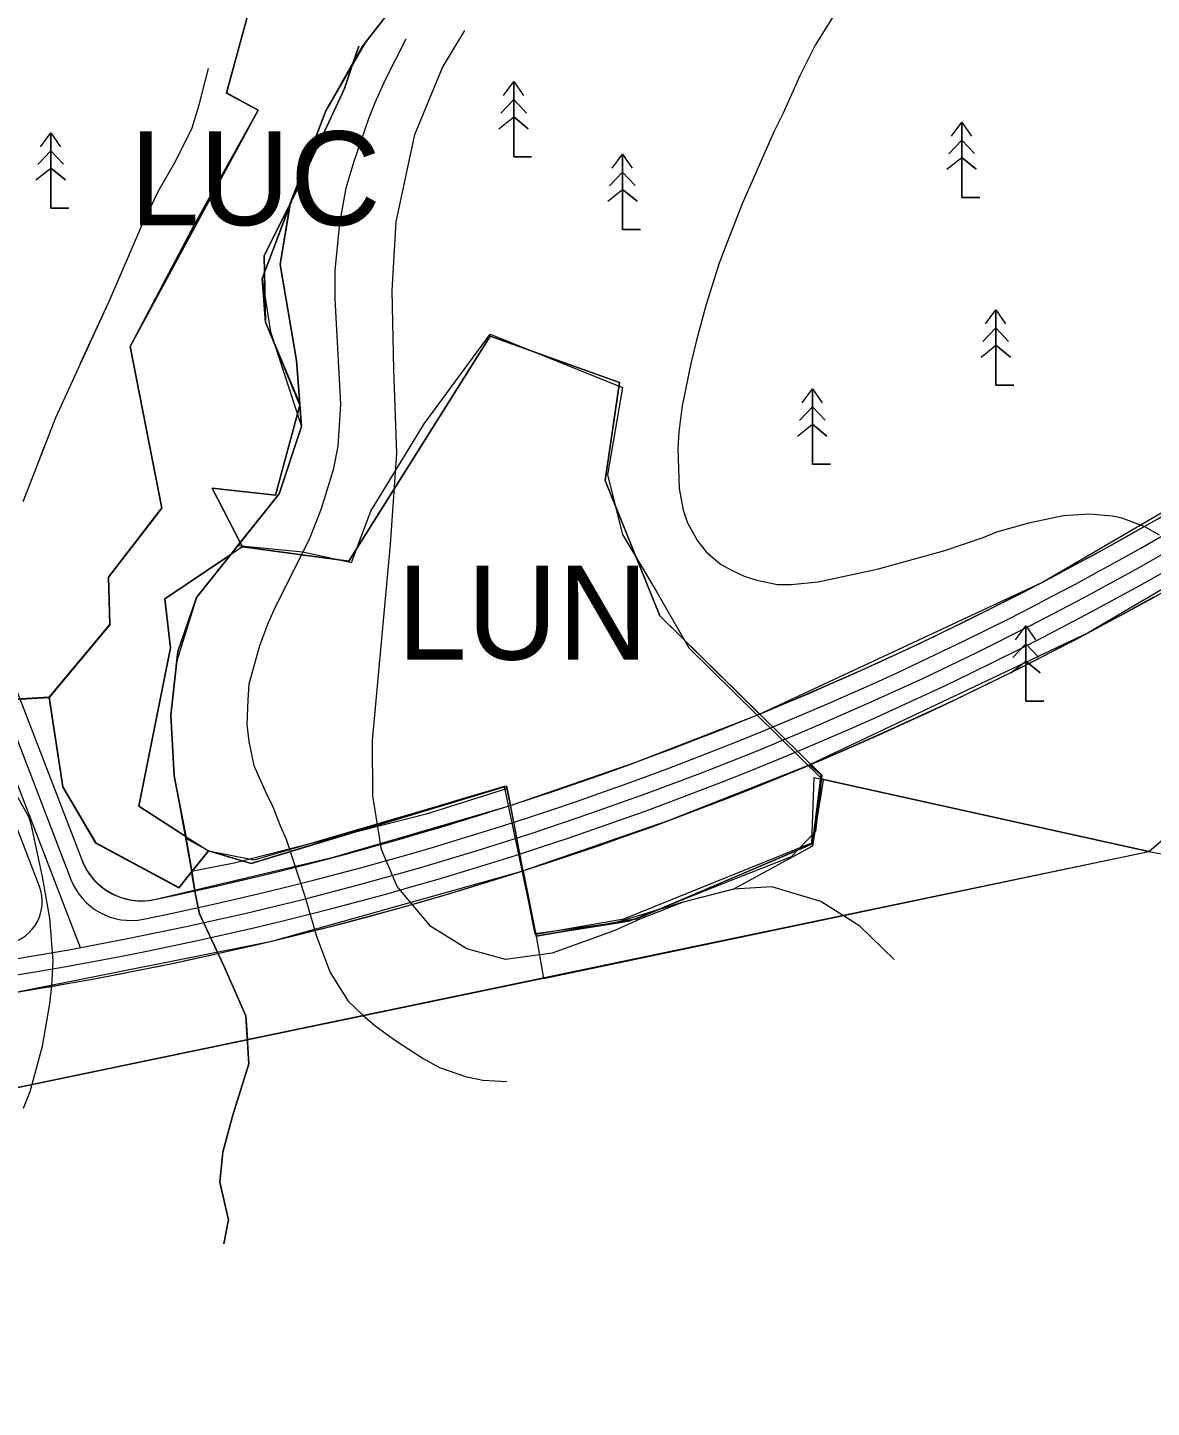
# Model space of a CAD drawing. Header units: metres. Extents: x 532950 to 537618, y 1849954 to 1853119.
# Drawn here: x 535039.3 to 535302.7, y 1850366.4 to 1850689.7 of the extents above; entities that cross this region are included whole.
import ezdxf

# ---------------------------------------------------------------- set-up
doc = ezdxf.new("R2010")
doc.units = ezdxf.units.M
doc.header["$LTSCALE"] = 3.1
for name, color, linetype, lineweight in [('11', 7, 'Continuous', 13), ('45', 7, 'Continuous', 13), ('46', 7, 'Continuous', 13), ('52', 7, 'Continuous', 13), ('53', 7, 'Continuous', 13), ('55', 7, 'Continuous', 13), ('58', 7, 'Continuous', 13), ('60', 7, 'Continuous', 13)]:
    doc.layers.add(name, color=color, linetype=linetype, lineweight=lineweight)

msp = doc.modelspace()

# ---------------------------------------------------------------- linework, layer by layer
at = {"layer": '11'}
msp.add_line((534811.84, 1851096.55), (535051.62, 1850474.15), dxfattribs=at)
msp.add_lwpolyline([(535035.1, 1850471.32), (535035.1, 1850471.32), (535048.95, 1850473.66), (535062.75, 1850476.26), (535076.5, 1850479.09), (535090.2, 1850482.16), (535103.85, 1850485.46), (535117.43, 1850489.01), (535130.95, 1850492.79), (535144.41, 1850496.81), (535157.79, 1850501.06), (535171.1, 1850505.54), (535184.32, 1850510.26), (535197.46, 1850515.2), (535210.52, 1850520.37), (535223.48, 1850525.77), (535236.34, 1850531.4), (535249.11, 1850537.24), (535261.77, 1850543.31), (535274.33, 1850549.6), (535286.77, 1850556.11), (535299.09, 1850562.83), (535311.3, 1850569.77)], dxfattribs=at)
at = {"layer": '45'}
msp.add_lwpolyline([(535093.7, 1850702.8), (535085.94, 1850674.42), (535093.36, 1850670.37), (535063.33, 1850615.02), (535070.77, 1850577.15), (535058.27, 1850560.97), (535058.62, 1850549.83), (535044.35, 1850532.81), (535047.57, 1850511.84), (535055.32, 1850498.69), (535074.73, 1850488.19), (535081.68, 1850496.83), (535091.68, 1850493.89), (535151.56, 1850512.02), (535152.46, 1850507.47), (535181.87, 1850517.61), (535210.87, 1850528.89), (535187.51, 1850551.86), (535174.69, 1850583.61), (535178.06, 1850606.59), (535147.69, 1850617.4), (535114.63, 1850564.7), (535089.66, 1850568.08), (535089.16, 1850569.04), (535098.3, 1850580.49), (535103.49, 1850596.24), (535103.11, 1850601.24), (535095.06, 1850620.68), (535094.25, 1850630.92), (535109.21, 1850670.2), (535118.4, 1850686.13), (535151.25, 1850728.42)], dxfattribs=at)
msp.add_lwpolyline([(535158.49, 1850476.87), (535182.11, 1850480.92), (535223.28, 1850498.49), (535225.3, 1850514.7), (535222.87, 1850517.09), (535189.45, 1850503.88), (535155.47, 1850492.16)], close=True, dxfattribs=at)
at = {"layer": '46'}
for points in [[(534914.73, 1850851.02), (535052, 1850494.73), (535052.52, 1850493.52), (535053.15, 1850492.36), (535053.89, 1850491.26), (535054.71, 1850490.23), (535055.62, 1850489.28), (535056.61, 1850488.41), (535057.68, 1850487.63), (535058.81, 1850486.95), (535059.99, 1850486.37), (535061.22, 1850485.9), (535062.49, 1850485.53), (535063.79, 1850485.28), (535065.1, 1850485.15), (535066.42, 1850485.13), (535067.73, 1850485.22), (535069.03, 1850485.43), (535111.04, 1850495.32), (535152.46, 1850507.47), (535151.56, 1850512.02), (535091.68, 1850493.89), (535081.68, 1850496.83), (535074.73, 1850488.19), (535055.32, 1850498.69), (535047.57, 1850511.84), (535044.35, 1850532.81), (535058.62, 1850549.83), (535058.27, 1850560.97), (535070.77, 1850577.15), (535063.33, 1850615.02), (535093.36, 1850670.37), (535085.94, 1850674.42), (535093.7, 1850702.8)], [(535561.69, 1850757.45), (535487.31, 1850689.7), (535408.98, 1850626.55), (535350.17, 1850584.54), (535287.86, 1850547.91), (535222.54, 1850516.96), (535225.47, 1850514.57), (535224, 1850501.35), (535218.24, 1850495.44), (535203.96, 1850489.77), (535180.13, 1850480.3), (535158.49, 1850476.87), (535160.26, 1850466.91), (535302.13, 1850496.65), (535588.33, 1850741.23)], [(535151.25, 1850728.42), (535118.4, 1850686.13), (535109.21, 1850670.2), (535094.25, 1850630.92), (535095.06, 1850620.68), (535103.11, 1850601.24), (535103.49, 1850596.24), (535098.3, 1850580.49), (535089.16, 1850569.04), (535089.66, 1850568.08), (535114.63, 1850564.7), (535147.69, 1850617.4), (535178.06, 1850606.59), (535174.69, 1850583.61), (535187.51, 1850551.86), (535210.87, 1850528.89), (535277.02, 1850559.72), (535340.08, 1850596.47), (535399.52, 1850638.83), (535477.08, 1850701.34)], [(535036.56, 1850463.7), (535096.55, 1850475.69), (535155.47, 1850492.16), (535158.49, 1850476.87), (535160.26, 1850466.91), (534676.75, 1850366.42)]]:
    msp.add_lwpolyline(points, dxfattribs=at)
at = {"layer": '52'}
for p, q in [((534909.41, 1850853.71), (535049.48, 1850490.13)), ((535042.08, 1850488.47), (534903.69, 1850847.68))]:
    msp.add_line(p, q, dxfattribs=at)
for centre, radius, start, end in [((534907.2, 1851266.79), 801.95, 281.45434, 308.0935), ((534907.2, 1851266.79), 809.45, 279.13423, 308.08908), ((535032.75, 1850484.88), 10, 282.4926, 21.0693), ((535063.48, 1850495.52), 15, 201.0693, 281.4543)]:
    msp.add_arc(centre, radius, start, end, dxfattribs=at)
at = {"layer": '53'}
msp.add_line((534914.73, 1850851.02), (535052, 1850494.73), dxfattribs=at)
for centre, radius, start, end in [((534907.2, 1851266.79), 797.95, 281.70155, 308.09588), ((534907.2, 1851266.79), 813.45, 279.13423, 308.08676), ((535065.99, 1850500.12), 15, 201.0693, 281.7015)]:
    msp.add_arc(centre, radius, start, end, dxfattribs=at)
at = {"layer": '55'}
for p, q in [((535153.25, 1850677.09), (535153.25, 1850659.42)), ((535150.19, 1850669.65), (535153.25, 1850672.84)), ((535156.23, 1850669.71), (535153.25, 1850672.84)), ((535149.77, 1850666.02), (535153.25, 1850668.8)), ((535156.66, 1850666.03), (535153.25, 1850668.8)), ((535258.25, 1850667.59), (535258.25, 1850649.92)), ((535044.75, 1850665.09), (535044.75, 1850647.42)), ((535255.19, 1850660.15), (535258.25, 1850663.34)), ((535261.23, 1850660.21), (535258.25, 1850663.34)), ((535041.69, 1850657.65), (535044.75, 1850660.84)), ((535047.73, 1850657.71), (535044.75, 1850660.84)), ((535153.25, 1850659.42), (535157.45, 1850659.42)), ((535178.75, 1850660.09), (535178.75, 1850642.42)), ((535254.77, 1850656.52), (535258.25, 1850659.3)), ((535261.66, 1850656.53), (535258.25, 1850659.3)), ((535041.27, 1850654.02), (535044.75, 1850656.8)), ((535048.16, 1850654.03), (535044.75, 1850656.8)), ((535175.69, 1850652.65), (535178.75, 1850655.84)), ((535181.73, 1850652.71), (535178.75, 1850655.84)), ((535175.27, 1850649.02), (535178.75, 1850651.8)), ((535182.16, 1850649.03), (535178.75, 1850651.8)), ((535258.25, 1850649.92), (535262.45, 1850649.92)), ((535044.75, 1850647.42), (535048.95, 1850647.42)), ((535178.75, 1850642.42), (535182.95, 1850642.42)), ((535266.25, 1850623.59), (535266.25, 1850605.92)), ((535263.19, 1850616.15), (535266.25, 1850619.34)), ((535269.23, 1850616.21), (535266.25, 1850619.34)), ((535262.77, 1850612.52), (535266.25, 1850615.3)), ((535269.66, 1850612.53), (535266.25, 1850615.3)), ((535223.25, 1850605.09), (535223.25, 1850587.42)), ((535266.25, 1850605.92), (535270.45, 1850605.92)), ((535220.19, 1850597.65), (535223.25, 1850600.84)), ((535226.23, 1850597.71), (535223.25, 1850600.84)), ((535219.77, 1850594.02), (535223.25, 1850596.8)), ((535226.66, 1850594.03), (535223.25, 1850596.8)), ((535223.25, 1850587.42), (535227.45, 1850587.42)), ((535273.25, 1850549.59), (535273.25, 1850531.92)), ((535270.19, 1850542.15), (535273.25, 1850545.34)), ((535276.23, 1850542.21), (535273.25, 1850545.34)), ((535269.77, 1850538.52), (535273.25, 1850541.3)), ((535276.66, 1850538.53), (535273.25, 1850541.3)), ((535273.25, 1850531.92), (535277.45, 1850531.92))]:
    msp.add_line(p, q, dxfattribs=at)
for points in [[(535173.33, 1850758.65), (535151.25, 1850728.42), (535117.92, 1850685.5), (535109.21, 1850670.2), (535100.9, 1850648.74), (535094.25, 1850630.92), (535096.25, 1850618.42), (535103.49, 1850596.24), (535098.3, 1850580.49), (535088.6, 1850568.34), (535078.91, 1850556.19), (535074.28, 1850541.36), (535072.89, 1850528.61), (535073.68, 1850514.44), (535077.76, 1850492)], [(534722.51, 1850589.13), (534762.8, 1850576.19), (534826.65, 1850559.51), (534865.72, 1850553.62), (534905.73, 1850524.7), (534904.78, 1850524.51), (535044.35, 1850532.81), (535058.61, 1850549.82), (535058.27, 1850560.97), (535070.76, 1850577.18), (535063.33, 1850615.02), (535078.52, 1850643.73), (535093.36, 1850670.37), (535085.94, 1850674.42), (535093.7, 1850702.8)], [(535228.77, 1850693.36), (535223.86, 1850685.57), (535220.21, 1850678.28), (535216.36, 1850669.65), (535214.3, 1850665.44), (535206.81, 1850648.43), (535202.77, 1850638.21), (535201.38, 1850634.55), (535198.37, 1850624.81), (535196.13, 1850616.83), (535194.74, 1850611.01), (535192.71, 1850601.13), (535191.95, 1850595.01), (535191.67, 1850591.12), (535192, 1850581.75), (535192.93, 1850576.67), (535194, 1850573.65), (535196.28, 1850569.45), (535198.38, 1850566.91), (535201.71, 1850564.03), (535204.28, 1850562.63), (535207.23, 1850561.15), (535210.22, 1850560.28), (535215.04, 1850559.26), (535218.29, 1850559.26), (535224.62, 1850559.85), (535238.75, 1850562.89), (535254.31, 1850567.18), (535263.25, 1850570.23), (535266.48, 1850571.56), (535274.31, 1850573.77), (535282.1, 1850575.37), (535288.08, 1850575.8), (535293.56, 1850575.33), (535295.78, 1850574.86), (535301.08, 1850572.8), (535304.55, 1850570.9)], [(535136.7, 1850477.31), (535133.79, 1850479.11), (535125.9, 1850488.45), (535122.25, 1850497.16), (535120.25, 1850509.7), (535120.11, 1850522.68), (535124.35, 1850568.61), (535125.82, 1850590.01), (535125.16, 1850609.64), (535124.75, 1850628.13), (535125.71, 1850644.24), (535130.07, 1850664.71), (535136.52, 1850680.34), (535141.81, 1850689.05)], [(535136.7, 1850477.31), (535133.79, 1850479.11), (535125.9, 1850488.45), (535122.25, 1850497.16), (535120.25, 1850509.7), (535120.11, 1850522.68), (535124.35, 1850568.61), (535125.82, 1850590.01), (535125.16, 1850609.64), (535124.75, 1850628.13), (535125.71, 1850644.24), (535130.07, 1850664.71), (535136.52, 1850680.34), (535141.81, 1850689.05)], [(535225.24, 1850484.96), (535213.72, 1850488.41), (535204.74, 1850487.82), (535192.96, 1850484.84), (535182.81, 1850480.8), (535176.97, 1850478.14), (535162.28, 1850472.89), (535151.28, 1850471.4), (535142.23, 1850473.88), (535133.79, 1850479.11), (535125.9, 1850488.45), (535122.25, 1850497.16), (535120.25, 1850509.7), (535120.11, 1850522.68), (535124.35, 1850568.61), (535125.82, 1850590.01), (535125.16, 1850609.64), (535124.75, 1850628.13), (535125.71, 1850644.24), (535130.07, 1850664.71), (535136.52, 1850680.34), (535141.81, 1850689.05)], [(535087.76, 1850681.03), (535085.95, 1850674.39), (535093.37, 1850670.34), (535078.53, 1850643.7), (535063.34, 1850614.99), (535070.77, 1850577.15), (535058.28, 1850560.94), (535058.62, 1850549.79), (535044.36, 1850532.78), (535047.57, 1850511.84), (535055.33, 1850498.66), (535074.73, 1850488.19), (535077.77, 1850491.97), (535076.51, 1850499.69), (535076.43, 1850500.19), (535065.36, 1850507.27), (535072.79, 1850544.43), (535071.44, 1850555.91), (535086.96, 1850566.27), (535089.16, 1850569.04), (535082.58, 1850581.83), (535097.42, 1850580.14), (535103.11, 1850601.24), (535103.09, 1850601.6), (535095.06, 1850620.68), (535094.72, 1850636.22), (535100.87, 1850648.54), (535100.9, 1850648.74), (535109.21, 1850670.2), (535115.65, 1850681.51), (535116.93, 1850685.35)], [(535087.76, 1850681.03), (535085.95, 1850674.39), (535093.37, 1850670.34), (535078.53, 1850643.7), (535063.34, 1850614.99), (535070.77, 1850577.15), (535058.28, 1850560.94), (535058.62, 1850549.79), (535044.36, 1850532.78), (535047.57, 1850511.84), (535055.33, 1850498.66), (535074.73, 1850488.19), (535077.77, 1850491.97), (535076.51, 1850499.69), (535076.43, 1850500.19), (535065.36, 1850507.27), (535072.79, 1850544.43), (535071.44, 1850555.91), (535086.96, 1850566.27), (535089.16, 1850569.04), (535082.58, 1850581.83), (535097.42, 1850580.14), (535103.11, 1850601.24), (535103.09, 1850601.6), (535095.06, 1850620.68), (535094.72, 1850636.22), (535100.87, 1850648.54), (535100.9, 1850648.74), (535109.21, 1850670.2), (535115.65, 1850681.51), (535116.93, 1850685.35)], [(535087.76, 1850681.03), (535085.95, 1850674.39), (535093.37, 1850670.34), (535078.53, 1850643.7), (535063.34, 1850614.99), (535070.77, 1850577.15), (535058.28, 1850560.94), (535058.62, 1850549.79), (535044.36, 1850532.78), (535047.57, 1850511.84), (535055.33, 1850498.66), (535074.73, 1850488.19), (535077.77, 1850491.97), (535076.51, 1850499.69), (535076.43, 1850500.19), (535065.36, 1850507.27), (535072.79, 1850544.43), (535071.44, 1850555.91), (535086.96, 1850566.27), (535089.16, 1850569.04), (535082.58, 1850581.83), (535097.42, 1850580.14), (535103.11, 1850601.24), (535103.09, 1850601.6), (535095.06, 1850620.68), (535094.72, 1850636.22), (535100.87, 1850648.54), (535100.9, 1850648.74), (535109.21, 1850670.2), (535115.65, 1850681.51), (535116.93, 1850685.35)], [(535117.92, 1850685.5), (535109.21, 1850670.2), (535100.9, 1850648.74), (535098.54, 1850634.23), (535102.32, 1850611.73), (535103.49, 1850596.24), (535098.3, 1850580.49), (535078.91, 1850556.19), (535074.52, 1850543.5), (535072.89, 1850528.61), (535073.68, 1850514.44), (535076.4, 1850500.38), (535076.51, 1850499.69)], [(535117.92, 1850685.5), (535115.65, 1850681.51), (535113.62, 1850675.42), (535103.16, 1850653.13), (535100.87, 1850648.54), (535098.54, 1850634.23), (535102.32, 1850611.73), (535103.09, 1850601.6), (535103.16, 1850601.42), (535103.11, 1850601.24), (535103.49, 1850596.24), (535098.3, 1850580.49), (535089.16, 1850569.04), (535089.66, 1850568.08), (535114.63, 1850564.7), (535147.69, 1850617.4), (535178.06, 1850606.59), (535174.69, 1850583.61), (535187.51, 1850551.86), (535225.3, 1850514.7), (535225.17, 1850513.68), (535302.13, 1850496.65), (535451.93, 1850469.07)], [(535117.92, 1850685.5), (535115.65, 1850681.51), (535113.62, 1850675.42), (535103.16, 1850653.13), (535100.87, 1850648.54), (535098.54, 1850634.23), (535102.32, 1850611.73), (535103.09, 1850601.6), (535103.16, 1850601.42), (535103.11, 1850601.24), (535103.49, 1850596.24), (535098.3, 1850580.49), (535089.16, 1850569.04), (535089.66, 1850568.08), (535114.63, 1850564.7), (535147.69, 1850617.4), (535178.06, 1850606.59), (535174.69, 1850583.61), (535187.51, 1850551.86), (535225.3, 1850514.7), (535225.17, 1850513.68), (535302.13, 1850496.65), (535451.93, 1850469.07)], [(535127.94, 1850686.99), (535123.13, 1850677.46), (535120.68, 1850672.1), (535119.23, 1850668.31), (535115.79, 1850658.38), (535113.93, 1850652.14), (535112.44, 1850643.89), (535111.31, 1850632.81), (535111.3, 1850626.2), (535112.61, 1850601.47), (535112.04, 1850591.66), (535110.93, 1850586.11), (535108.11, 1850576.98), (535105.29, 1850569.77), (535097.4, 1850554.11), (535095.71, 1850550.29), (535093.63, 1850544.86), (535091.15, 1850535.89), (535090.89, 1850532.25), (535090.66, 1850526.45), (535091.16, 1850522.42), (535092.35, 1850516.8)], [(535127.94, 1850686.99), (535123.13, 1850677.46), (535120.68, 1850672.1), (535119.23, 1850668.31), (535115.79, 1850658.38), (535113.93, 1850652.14), (535112.44, 1850643.89), (535111.31, 1850632.81), (535111.3, 1850626.2), (535112.61, 1850601.47), (535112.04, 1850591.66), (535110.93, 1850586.11), (535108.11, 1850576.98), (535105.29, 1850569.77), (535097.4, 1850554.11), (535095.71, 1850550.29), (535093.63, 1850544.86), (535091.15, 1850535.89), (535090.89, 1850532.25), (535090.66, 1850526.45), (535091.16, 1850522.42), (535092.35, 1850516.8)], [(535127.94, 1850686.99), (535123.13, 1850677.46), (535120.68, 1850672.1), (535119.23, 1850668.31), (535115.79, 1850658.38), (535113.93, 1850652.14), (535112.44, 1850643.89), (535111.31, 1850632.81), (535111.3, 1850626.2), (535112.61, 1850601.47), (535112.04, 1850591.66), (535110.93, 1850586.11), (535108.11, 1850576.98), (535105.29, 1850569.77), (535097.4, 1850554.11), (535095.71, 1850550.29), (535093.63, 1850544.86), (535091.15, 1850535.89), (535090.89, 1850532.25), (535090.66, 1850526.45), (535091.16, 1850522.42), (535092.35, 1850516.8)], [(535116.93, 1850685.35), (535115.65, 1850681.51), (535117.92, 1850685.5)], [(535116.93, 1850685.35), (535115.65, 1850681.51), (535117.92, 1850685.5)], [(534650.45, 1850624.18), (534650.43, 1850619.49), (534652.55, 1850611.41), (534722.52, 1850589.1), (534762.81, 1850576.16), (534826.66, 1850559.48), (534865.73, 1850553.59), (534905.74, 1850524.67), (534904.79, 1850524.48), (535044.36, 1850532.78), (535058.62, 1850549.79), (535058.28, 1850560.94), (535070.77, 1850577.15), (535063.34, 1850614.99), (535078.53, 1850643.7), (535093.37, 1850670.34), (535085.95, 1850674.39), (535087.76, 1850681.03)], [(534650.45, 1850624.18), (534650.43, 1850619.49), (534652.55, 1850611.41), (534722.52, 1850589.1), (534762.81, 1850576.16), (534826.66, 1850559.48), (534865.73, 1850553.59), (534905.74, 1850524.67), (534904.79, 1850524.48), (535044.36, 1850532.78), (535058.62, 1850549.79), (535058.28, 1850560.94), (535070.77, 1850577.15), (535063.34, 1850614.99), (535078.53, 1850643.7), (535093.37, 1850670.34), (535085.95, 1850674.39), (535087.76, 1850681.03)], [(535038.28, 1850578.66), (535041.1, 1850585.87), (535045.9, 1850598.38), (535058.55, 1850625.94), (535066.1, 1850643.36), (535069.91, 1850651.29), (535074.15, 1850658.68), (535077.89, 1850666.24), (535079.5, 1850671.62), (535081.7, 1850680.13)], [(535051.73, 1850611.07), (535058.55, 1850625.94), (535066.1, 1850643.36), (535069.91, 1850651.29), (535074.15, 1850658.68), (535077.89, 1850666.24), (535079.5, 1850671.62), (535081.7, 1850680.13)], [(535150.82, 1850673.8), (535153.25, 1850677.09), (535155.52, 1850673.8)], [(535150.82, 1850673.8), (535153.25, 1850677.09), (535155.52, 1850673.8)], [(535157.45, 1850659.42), (535153.25, 1850659.42), (535153.25, 1850677.09)], [(535150.19, 1850669.65), (535153.25, 1850672.84), (535156.23, 1850669.71)], [(535149.77, 1850666.02), (535153.25, 1850668.8), (535156.66, 1850666.03)], [(535255.82, 1850664.3), (535258.25, 1850667.59), (535260.52, 1850664.3)], [(535255.82, 1850664.3), (535258.25, 1850667.59), (535260.52, 1850664.3)], [(535262.45, 1850649.92), (535258.25, 1850649.92), (535258.25, 1850667.59)], [(535042.32, 1850661.8), (535044.75, 1850665.09), (535047.02, 1850661.8)], [(535042.32, 1850661.8), (535044.75, 1850665.09), (535047.02, 1850661.8)], [(535048.95, 1850647.42), (535044.75, 1850647.42), (535044.75, 1850665.09)], [(535255.19, 1850660.15), (535258.25, 1850663.34), (535261.23, 1850660.21)], [(535041.69, 1850657.65), (535044.75, 1850660.84), (535047.73, 1850657.71)], [(535176.32, 1850656.8), (535178.75, 1850660.09), (535181.02, 1850656.8)], [(535176.32, 1850656.8), (535178.75, 1850660.09), (535181.02, 1850656.8)], [(535182.95, 1850642.42), (535178.75, 1850642.42), (535178.75, 1850660.09)], [(535254.77, 1850656.52), (535258.25, 1850659.3), (535261.66, 1850656.53)], [(535041.27, 1850654.02), (535044.75, 1850656.8), (535048.16, 1850654.03)], [(535175.69, 1850652.65), (535178.75, 1850655.84), (535181.73, 1850652.71)], [(535175.27, 1850649.02), (535178.75, 1850651.8), (535182.16, 1850649.03)], [(535263.82, 1850620.3), (535266.25, 1850623.59), (535268.52, 1850620.3)], [(535263.82, 1850620.3), (535266.25, 1850623.59), (535268.52, 1850620.3)], [(535270.45, 1850605.92), (535266.25, 1850605.92), (535266.25, 1850623.59)], [(535088.6, 1850568.34), (535103.83, 1850566.87), (535115.25, 1850564.42), (535119.75, 1850576.42), (535132.25, 1850596.92), (535147.75, 1850617.92), (535178.75, 1850605.42), (535175.25, 1850584.92), (535178.75, 1850570.92), (535186.75, 1850557.42), (535194.25, 1850544.42), (535225.75, 1850513.42), (535223.25, 1850497.92), (535204.74, 1850487.82), (535192.96, 1850484.84), (535176.75, 1850479.92), (535158.25, 1850477.42), (535151.75, 1850511.42), (535132.75, 1850505.42), (535087.75, 1850493.92), (535077.76, 1850492)], [(535263.19, 1850616.15), (535266.25, 1850619.34), (535269.23, 1850616.21)], [(535262.77, 1850612.52), (535266.25, 1850615.3), (535269.66, 1850612.53)], [(535220.82, 1850601.8), (535223.25, 1850605.09), (535225.52, 1850601.8)], [(535220.82, 1850601.8), (535223.25, 1850605.09), (535225.52, 1850601.8)], [(535227.45, 1850587.42), (535223.25, 1850587.42), (535223.25, 1850605.09)], [(535220.19, 1850597.65), (535223.25, 1850600.84), (535226.23, 1850597.71)], [(535219.77, 1850594.02), (535223.25, 1850596.8), (535226.66, 1850594.03)], [(535038.28, 1850578.66), (535041.1, 1850585.87), (535043.39, 1850591.84)], [(535270.82, 1850546.3), (535273.25, 1850549.59), (535275.52, 1850546.3)], [(535270.82, 1850546.3), (535273.25, 1850549.59), (535275.52, 1850546.3)], [(535277.45, 1850531.92), (535273.25, 1850531.92), (535273.25, 1850549.59)], [(535270.19, 1850542.15), (535273.25, 1850545.34), (535276.23, 1850542.21)], [(535269.77, 1850538.52), (535273.25, 1850541.3), (535276.66, 1850538.53)], [(535090.82, 1850452.65), (535090.48, 1850458.21), (535085.28, 1850469.94), (535079.59, 1850482.07), (535078.58, 1850486.97), (535077.76, 1850492), (535074.72, 1850488.22), (535055.32, 1850498.69), (535047.56, 1850511.87), (535044.35, 1850532.81), (534904.78, 1850524.51)], [(535085.29, 1850404.74), (535086.39, 1850410.39), (535084.38, 1850419.18), (535085.07, 1850426.21), (535087.31, 1850434.67), (535091.18, 1850446.96), (535090.49, 1850458.18), (535085.29, 1850469.91), (535079.6, 1850482.04), (535078.59, 1850486.94), (535077.77, 1850491.97), (535074.73, 1850488.19), (535055.33, 1850498.66), (535047.57, 1850511.84), (535044.36, 1850532.78), (534904.79, 1850524.48)], [(535085.29, 1850404.74), (535086.39, 1850410.39), (535084.38, 1850419.18), (535085.07, 1850426.21), (535087.31, 1850434.67), (535091.18, 1850446.96), (535090.49, 1850458.18), (535085.29, 1850469.91), (535079.6, 1850482.04), (535078.59, 1850486.94), (535077.77, 1850491.97), (535074.73, 1850488.19), (535055.33, 1850498.66), (535047.57, 1850511.84), (535044.36, 1850532.78), (534904.79, 1850524.48)], [(535092.35, 1850516.8), (535095.21, 1850510.31), (535096.81, 1850507.14), (535098.59, 1850502.56), (535099.92, 1850499.6), (535104.25, 1850486.2), (535107, 1850476.8), (535110.23, 1850468.31), (535114.44, 1850461.62), (535117.99, 1850458.22), (535120.68, 1850455.92), (535125.32, 1850452.53), (535131.99, 1850448.2), (535135.87, 1850446.04), (535141.91, 1850443.92), (535145.98, 1850443.11), (535151.6, 1850442.75)], [(535092.35, 1850516.8), (535095.21, 1850510.31), (535096.81, 1850507.14), (535098.59, 1850502.56), (535099.92, 1850499.6), (535104.25, 1850486.2), (535107, 1850476.8), (535110.23, 1850468.31), (535114.44, 1850461.62), (535117.99, 1850458.22), (535120.68, 1850455.92), (535125.32, 1850452.53), (535131.99, 1850448.2), (535135.87, 1850446.04), (535141.91, 1850443.92), (535145.98, 1850443.11), (535151.6, 1850442.75)], [(535092.35, 1850516.8), (535095.21, 1850510.31), (535096.81, 1850507.14), (535098.59, 1850502.56), (535099.92, 1850499.6), (535104.25, 1850486.2), (535107, 1850476.8), (535110.23, 1850468.31), (535114.44, 1850461.62), (535117.92, 1850458.29)], [(535040.35, 1850442.14), (535042.78, 1850451.05), (535044.53, 1850461.01), (535044.98, 1850465.16), (535045.31, 1850471.09), (535044.54, 1850481.09), (535042.84, 1850490.74), (535040.24, 1850502.8), (535039.64, 1850504.76), (535035.77, 1850511.61)], [(535038.35, 1850436.55), (535039.9, 1850440.47), (535042.78, 1850451.05), (535044.53, 1850461.01), (535044.98, 1850465.16), (535045.31, 1850471.09), (535044.54, 1850481.09), (535042.84, 1850490.74), (535040.24, 1850502.8), (535039.64, 1850504.76), (535035.77, 1850511.61)], [(535302.13, 1850496.65), (535225.17, 1850513.68), (535223.28, 1850498.49), (535182.11, 1850480.92), (535158.49, 1850476.87), (535158.4, 1850477.29), (535158.26, 1850477.27), (535156.74, 1850485.17), (535151.09, 1850511.88), (535140.7, 1850508.84), (535091.68, 1850493.89), (535081.68, 1850496.83), (535077.77, 1850491.97), (535078.59, 1850486.94), (535079.6, 1850482.04), (535085.29, 1850469.91), (535090.49, 1850458.18), (535091.18, 1850446.96), (535087.31, 1850434.67), (535085.07, 1850426.21), (535084.38, 1850419.18), (535086.39, 1850410.39), (535085.29, 1850404.74)], [(535302.13, 1850496.65), (535225.17, 1850513.68), (535223.28, 1850498.49), (535182.11, 1850480.92), (535158.49, 1850476.87), (535158.4, 1850477.29), (535158.26, 1850477.27), (535156.74, 1850485.17), (535151.09, 1850511.88), (535140.7, 1850508.84), (535091.68, 1850493.89), (535081.68, 1850496.83), (535077.77, 1850491.97), (535078.59, 1850486.94), (535079.6, 1850482.04), (535085.29, 1850469.91), (535090.49, 1850458.18), (535091.18, 1850446.96), (535087.31, 1850434.67), (535085.07, 1850426.21), (535084.38, 1850419.18), (535086.39, 1850410.39), (535085.29, 1850404.74)], [(535076.51, 1850499.69), (535078.59, 1850486.94), (535079.6, 1850482.04), (535085.29, 1850469.91), (535090.49, 1850458.18), (535090.83, 1850452.65)], [(535242.4, 1850471.34), (535234.38, 1850479.18), (535225.24, 1850484.96)], [(535242.4, 1850471.34), (535234.38, 1850479.18), (535225.24, 1850484.96)]]:
    msp.add_lwpolyline(points, dxfattribs=at)
for points in [[(535109.21, 1850670.2), (535100.9, 1850648.74), (535100.87, 1850648.54), (535103.16, 1850653.13), (535113.62, 1850675.42), (535115.65, 1850681.51)], [(535109.21, 1850670.2), (535100.9, 1850648.74), (535100.87, 1850648.54), (535103.16, 1850653.13), (535113.62, 1850675.42), (535115.65, 1850681.51)], [(535103.09, 1850601.6), (535102.32, 1850611.73), (535098.54, 1850634.23), (535100.87, 1850648.54), (535094.72, 1850636.22), (535095.06, 1850620.68)], [(535103.09, 1850601.6), (535102.32, 1850611.73), (535098.54, 1850634.23), (535100.87, 1850648.54), (535094.72, 1850636.22), (535095.06, 1850620.68)], [(535179.04, 1850480.92), (535223.08, 1850498.74), (535223.65, 1850514.02), (535225.17, 1850513.68), (535225.3, 1850514.7), (535187.51, 1850551.86), (535174.69, 1850583.61), (535178.06, 1850606.59), (535147.69, 1850617.4), (535114.63, 1850564.7), (535089.66, 1850568.08), (535086.96, 1850566.27), (535078.91, 1850556.19), (535074.52, 1850543.5), (535072.89, 1850528.61), (535073.68, 1850514.44), (535076.4, 1850500.38), (535076.43, 1850500.19), (535081.68, 1850496.83), (535092.45, 1850494.7), (535140.7, 1850508.84), (535151.07, 1850512), (535151.09, 1850511.88), (535151.56, 1850512.02), (535156.74, 1850485.17), (535158.4, 1850477.29)], [(535179.04, 1850480.92), (535223.08, 1850498.74), (535223.65, 1850514.02), (535225.17, 1850513.68), (535225.3, 1850514.7), (535187.51, 1850551.86), (535174.69, 1850583.61), (535178.06, 1850606.59), (535147.69, 1850617.4), (535114.63, 1850564.7), (535089.66, 1850568.08), (535086.96, 1850566.27), (535078.91, 1850556.19), (535074.52, 1850543.5), (535072.89, 1850528.61), (535073.68, 1850514.44), (535076.4, 1850500.38), (535076.43, 1850500.19), (535081.68, 1850496.83), (535092.45, 1850494.7), (535140.7, 1850508.84), (535151.07, 1850512), (535151.09, 1850511.88), (535151.56, 1850512.02), (535156.74, 1850485.17), (535158.4, 1850477.29)], [(535179.04, 1850480.92), (535223.08, 1850498.74), (535223.65, 1850514.02), (535225.17, 1850513.68), (535225.3, 1850514.7), (535187.51, 1850551.86), (535174.69, 1850583.61), (535178.06, 1850606.59), (535147.69, 1850617.4), (535114.63, 1850564.7), (535089.66, 1850568.08), (535086.96, 1850566.27), (535078.91, 1850556.19), (535074.52, 1850543.5), (535072.89, 1850528.61), (535073.68, 1850514.44), (535076.4, 1850500.38), (535076.43, 1850500.19), (535081.68, 1850496.83), (535092.45, 1850494.7), (535140.7, 1850508.84), (535151.07, 1850512), (535151.09, 1850511.88), (535151.56, 1850512.02), (535156.74, 1850485.17), (535158.4, 1850477.29)], [(535089.16, 1850569.04), (535098.3, 1850580.49), (535103.49, 1850596.24), (535103.11, 1850601.24), (535097.42, 1850580.14), (535082.58, 1850581.83)], [(535089.16, 1850569.04), (535098.3, 1850580.49), (535103.49, 1850596.24), (535103.11, 1850601.24), (535097.42, 1850580.14), (535082.58, 1850581.83)], [(535072.79, 1850544.43), (535065.36, 1850507.27), (535076.43, 1850500.19), (535076.4, 1850500.38), (535073.68, 1850514.44), (535072.89, 1850528.61), (535074.52, 1850543.5), (535078.91, 1850556.19), (535086.96, 1850566.27), (535071.44, 1850555.91)], [(535072.79, 1850544.43), (535065.36, 1850507.27), (535076.43, 1850500.19), (535076.4, 1850500.38), (535073.68, 1850514.44), (535072.89, 1850528.61), (535074.52, 1850543.5), (535078.91, 1850556.19), (535086.96, 1850566.27), (535071.44, 1850555.91)], [(535072.79, 1850544.43), (535065.36, 1850507.27), (535076.43, 1850500.19), (535076.4, 1850500.38), (535073.68, 1850514.44), (535072.89, 1850528.61), (535074.52, 1850543.5), (535078.91, 1850556.19), (535086.96, 1850566.27), (535071.44, 1850555.91)], [(535072.79, 1850544.43), (535065.36, 1850507.27), (535076.43, 1850500.19), (535076.4, 1850500.38), (535073.68, 1850514.44), (535072.89, 1850528.61), (535074.52, 1850543.5), (535078.91, 1850556.19), (535086.96, 1850566.27), (535071.44, 1850555.91)], [(535077.77, 1850491.97), (535081.68, 1850496.83), (535076.51, 1850499.69)], [(535077.77, 1850491.97), (535081.68, 1850496.83), (535076.51, 1850499.69)]]:
    msp.add_lwpolyline(points, close=True, dxfattribs=at)
at = {"layer": '58'}
for points in [[(534914.73, 1850851.02), (535052, 1850494.73), (535052.27, 1850494.05), (535052.58, 1850493.4), (535052.93, 1850492.75), (535053.3, 1850492.13), (535053.7, 1850491.52), (535054.13, 1850490.94), (535054.59, 1850490.37), (535055.08, 1850489.83), (535055.59, 1850489.31), (535056.13, 1850488.82), (535056.69, 1850488.36), (535057.27, 1850487.92), (535057.87, 1850487.51), (535058.49, 1850487.13), (535059.13, 1850486.78), (535059.79, 1850486.46), (535060.45, 1850486.18), (535061.14, 1850485.93), (535061.83, 1850485.71), (535062.54, 1850485.52), (535063.25, 1850485.37), (535063.97, 1850485.26), (535064.69, 1850485.18), (535065.42, 1850485.13), (535066.14, 1850485.12), (535066.87, 1850485.15), (535067.6, 1850485.21), (535068.32, 1850485.3), (535069.03, 1850485.43), (535071.95, 1850486.04), (535074.86, 1850486.66), (535077.77, 1850487.29), (535080.68, 1850487.93), (535083.58, 1850488.59), (535086.48, 1850489.25), (535089.38, 1850489.92), (535092.28, 1850490.61), (535095.17, 1850491.3), (535098.06, 1850492.01), (535100.95, 1850492.73), (535103.84, 1850493.46), (535106.72, 1850494.2), (535109.6, 1850494.95), (535112.48, 1850495.71), (535115.36, 1850496.48), (535118.23, 1850497.26), (535121.1, 1850498.05), (535123.96, 1850498.85), (535126.83, 1850499.67), (535129.69, 1850500.49), (535132.55, 1850501.33), (535135.4, 1850502.17), (535138.25, 1850503.03), (535141.1, 1850503.9), (535143.94, 1850504.78), (535146.78, 1850505.66), (535149.62, 1850506.56), (535152.46, 1850507.47), (535151.56, 1850512.02), (535091.68, 1850493.89), (535081.68, 1850496.83), (535074.73, 1850488.19), (535055.32, 1850498.69), (535047.57, 1850511.84), (535044.35, 1850532.81), (535058.62, 1850549.83), (535058.27, 1850560.97), (535070.77, 1850577.15), (535063.33, 1850615.02), (535093.36, 1850670.37), (535085.94, 1850674.42), (535093.7, 1850702.8)], [(535303.19, 1850556.24), (535296.64, 1850552.63), (535290.06, 1850549.08), (535283.44, 1850545.59), (535276.8, 1850542.16), (535270.12, 1850538.79), (535263.41, 1850535.49), (535256.67, 1850532.24), (535249.9, 1850529.06), (535243.1, 1850525.94), (535236.28, 1850522.88), (535229.42, 1850519.89), (535222.54, 1850516.96), (535225.47, 1850514.57), (535224, 1850501.35), (535218.24, 1850495.44), (535203.96, 1850489.77), (535180.13, 1850480.3), (535158.49, 1850476.87), (535160.26, 1850466.91), (535302.13, 1850496.65), (535588.33, 1850741.23)], [(535151.25, 1850728.42), (535118.4, 1850686.13), (535109.21, 1850670.2), (535094.25, 1850630.92), (535095.06, 1850620.68), (535103.11, 1850601.24), (535103.49, 1850596.24), (535098.3, 1850580.49), (535089.16, 1850569.04), (535089.66, 1850568.08), (535114.63, 1850564.7), (535147.69, 1850617.4), (535178.06, 1850606.59), (535174.69, 1850583.61), (535187.51, 1850551.86), (535210.87, 1850528.89), (535217.84, 1850531.8), (535224.78, 1850534.77), (535231.7, 1850537.81)], [(535231.7, 1850537.81), (535238.58, 1850540.91), (535245.44, 1850544.08), (535252.27, 1850547.32), (535259.06, 1850550.61), (535265.82, 1850553.98), (535272.55, 1850557.4), (535279.25, 1850560.89), (535285.92, 1850564.45), (535292.55, 1850568.06), (535299.14, 1850571.74), (535305.7, 1850575.48)], [(535036.56, 1850463.7), (535040.72, 1850464.38), (535044.88, 1850465.08), (535049.04, 1850465.81), (535053.2, 1850466.56), (535057.35, 1850467.33), (535061.49, 1850468.11), (535065.63, 1850468.93), (535069.77, 1850469.76), (535073.9, 1850470.61), (535078.03, 1850471.49), (535082.16, 1850472.39), (535086.27, 1850473.3), (535090.39, 1850474.24), (535094.5, 1850475.2), (535098.6, 1850476.19), (535102.7, 1850477.19), (535106.8, 1850478.22), (535110.89, 1850479.26), (535114.97, 1850480.33), (535119.05, 1850481.42), (535123.12, 1850482.53), (535127.18, 1850483.66), (535131.24, 1850484.81), (535135.3, 1850485.98), (535139.35, 1850487.18), (535143.39, 1850488.39), (535147.42, 1850489.63), (535151.45, 1850490.88), (535155.47, 1850492.16), (535158.49, 1850476.87), (535160.26, 1850466.91), (534676.75, 1850366.42)]]:
    msp.add_lwpolyline(points, dxfattribs=at)
at = {"layer": '60'}
msp.add_lwpolyline([(536154.15, 1851837.6), (534610.33, 1852284.53), (534600.32, 1852290.54), (534590.7, 1852288.94), (534492.17, 1852324.08), (534334.23, 1852264.06), (534331.47, 1852261.17), (534130.25, 1851934.92), (533977.25, 1851648.42), (533635.8, 1851349.93), (533873.15, 1850873.11), (533992.13, 1850668.54), (534105.12, 1850436.64), (534145.62, 1850408.51), (534298.25, 1850375.42), (534676.75, 1850366.42), (535302.13, 1850496.65), (535596.71, 1850749.44), (535598.07, 1850750.64), (535665.25, 1850813.42), (535773.25, 1850864.92), (535903.25, 1850946.42)], dxfattribs=at)

# ---------------------------------------------------------------- texts
at = {"layer": '55'}
for s, p in [('LUC', (535063.23, 1850643.43)), ('LUN', (535125.92, 1850541.64))]:
    msp.add_text(s, height=22, dxfattribs=at).set_placement(p)

doc.saveas('drawing.dxf')
